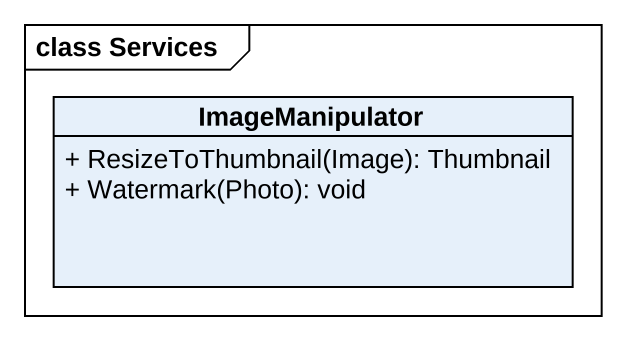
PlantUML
@startuml
mainframe class Services
hide circle
hide empty members
skinparam classAttributeIconSize 0
class ImageManipulator {
  + ResizeToThumbnail(Image): Thumbnail
  + Watermark(Photo): void
}
@enduml
